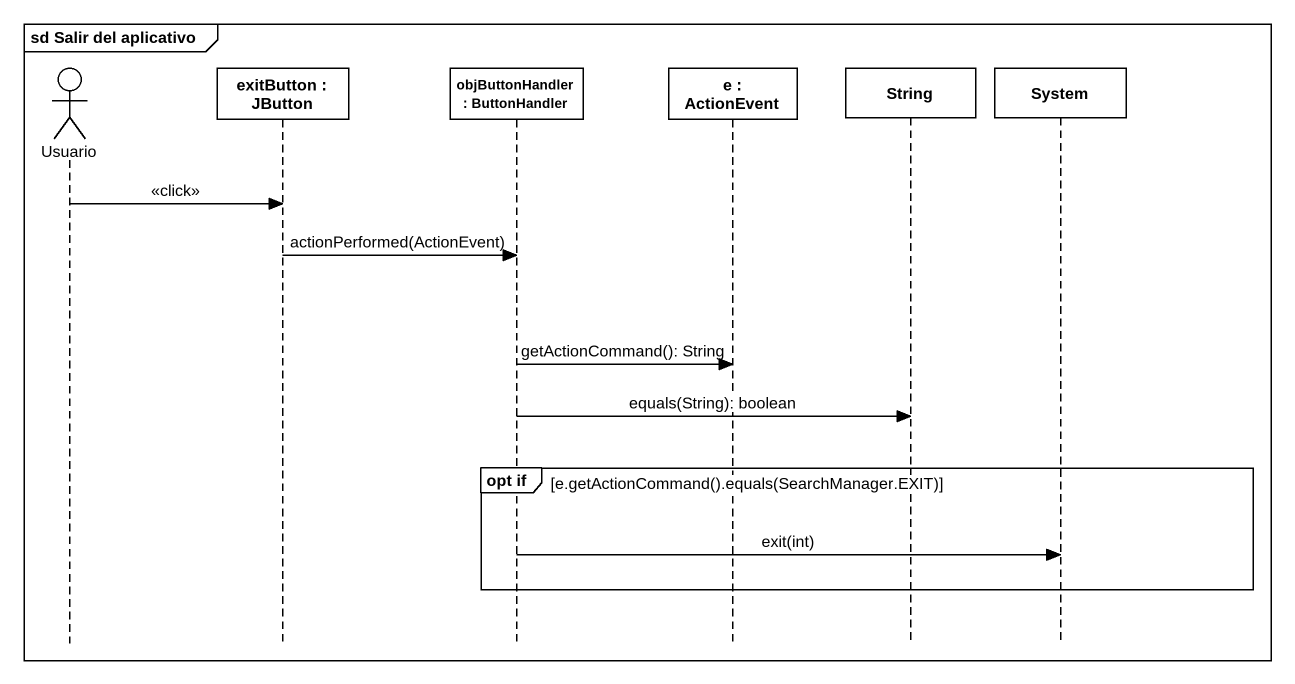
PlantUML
@startuml
mainframe sd Salir del aplicativo
hide footbox
actor Usuario
participant "exitButton : JButton" as exitButton
participant "objButtonHandler : ButtonHandler" as objButtonHandler
participant "e : ActionEvent" as e
participant String
participant System

Usuario -> exitButton : <<click>>
exitButton -> objButtonHandler : actionPerformed(ActionEvent)
objButtonHandler -> e : getActionCommand(): String
objButtonHandler -> String : equals(String): boolean
group opt if [e.getActionCommand().equals(SearchManager.EXIT)]
  objButtonHandler -> System : exit(int)
end
@enduml
